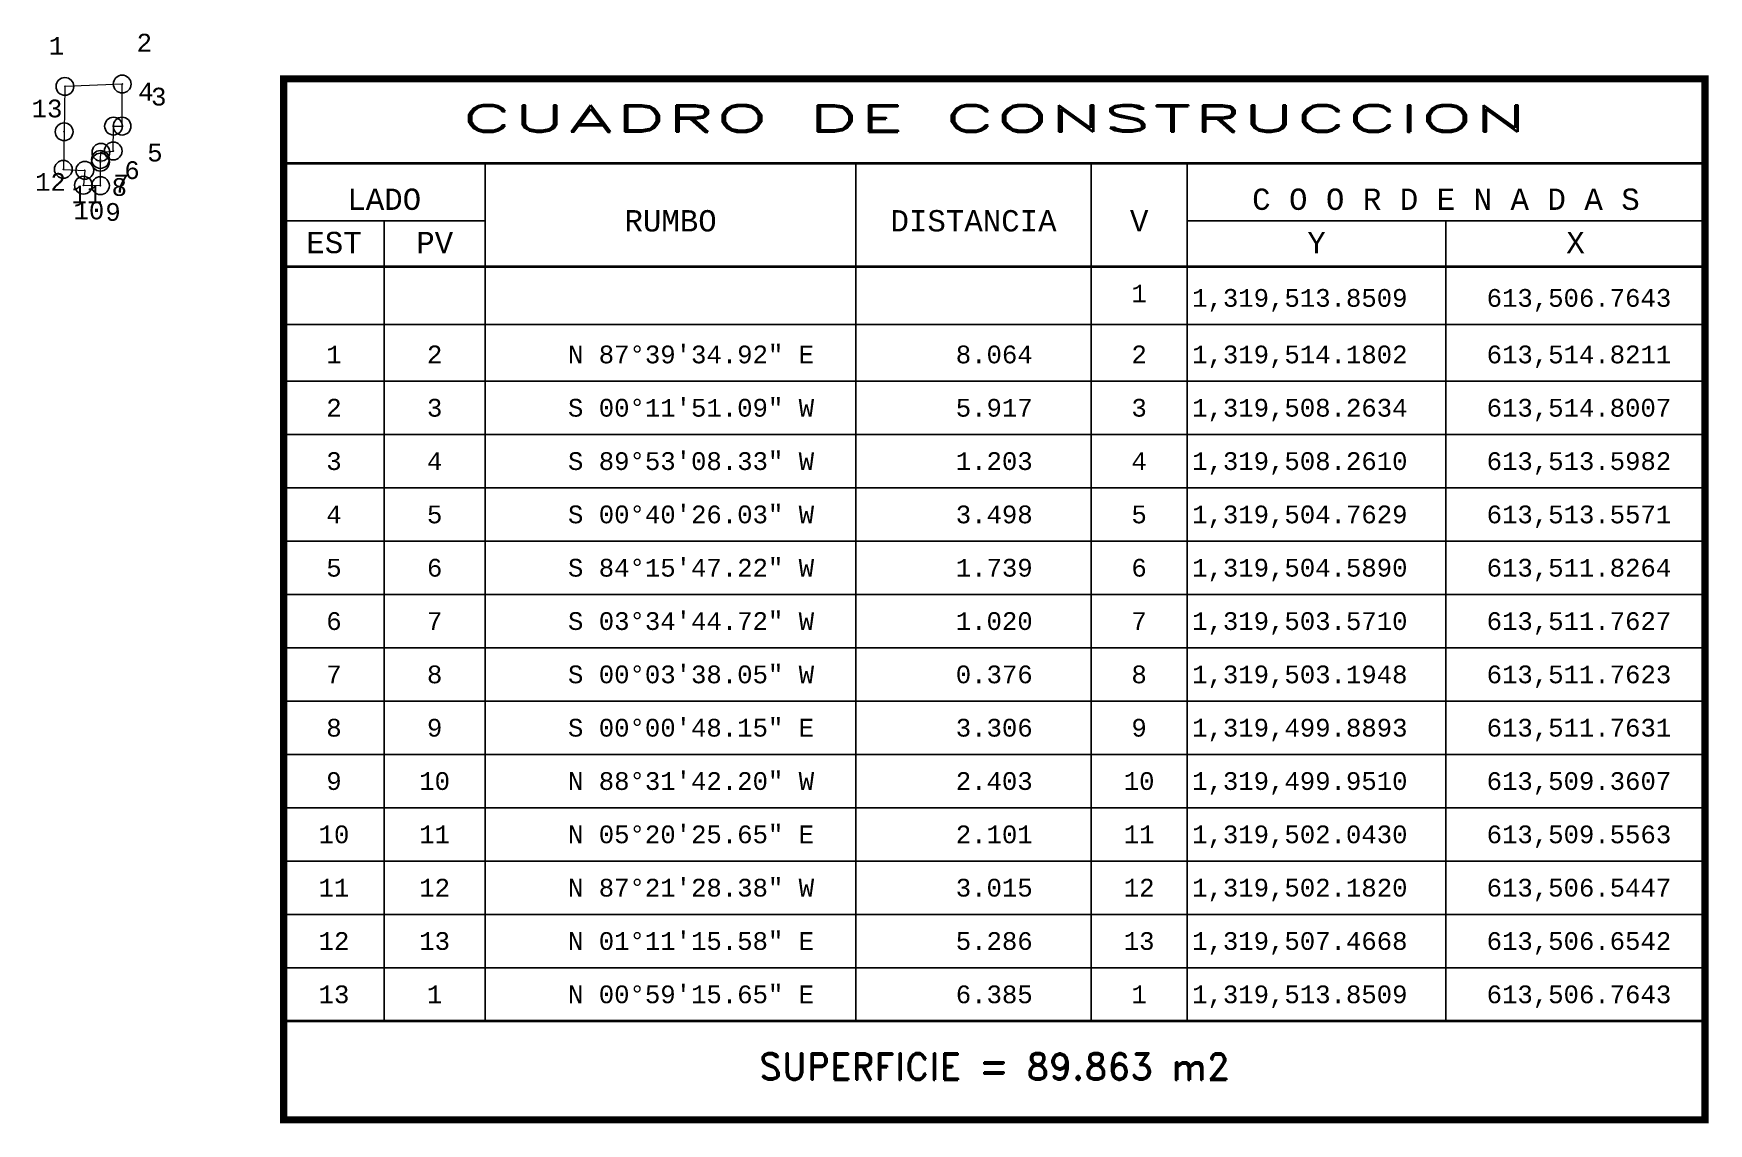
# Model space of a CAD drawing. Header units: millimetres. Extents: x 613502 to 613738, y 1319368 to 1319521.
import ezdxf
from ezdxf.enums import TextEntityAlignment as Align

# ---------------------------------------------------------------- set-up
doc = ezdxf.new("R2010")
doc.units = ezdxf.units.MM
doc.header["$PDMODE"] = 32
doc.header["$PDSIZE"] = 2.5
for name, color, linetype in [('CVL_CUADCON', 1, 'Continuous'), ('CVL_CUADCON_LIN', 8, 'Continuous'), ('CVL_CUADCON_TIT', 1, 'Continuous'), ('CVL_CUADCON_TX', 2, 'Continuous'), ('CVL_PUNTO', 2, 'Continuous'), ('CVL_PUNTO_NUM', 2, 'Continuous')]:
    doc.layers.add(name, color=color, linetype=linetype)
doc.styles.add('HUECA1', font='hueca1.shx')
doc.styles.add('MONOTXT4', font='monotxt4.shx')

msp = doc.modelspace()

# ---------------------------------------------------------------- linework, layer by layer
at = {"layer": 'CVL_CUADCON', "color": 1, "linetype": 'Continuous', "const_width": 1, "flags": 128}
msp.add_lwpolyline([(613537.53, 1319514.9), (613737.47, 1319514.9), (613737.47, 1319368.49), (613537.53, 1319368.49)], close=True, dxfattribs=at)
at = {"layer": 'CVL_CUADCON', "color": 1, "linetype": 'Continuous', "const_width": 0.375, "flags": 128}
for points in [[(613537.53, 1319503.03), (613737.47, 1319503.03)], [(613537.53, 1319488.49), (613737.47, 1319488.49)], [(613537.53, 1319382.4), (613737.47, 1319382.4)]]:
    msp.add_lwpolyline(points, dxfattribs=at)
at = {"layer": 'CVL_CUADCON_LIN', "color": 8, "linetype": 'Continuous'}
for p, q in [((613565.86, 1319503.03), (613565.86, 1319382.4)), ((613618.03, 1319503.03), (613618.03, 1319382.4)), ((613651.14, 1319503.03), (613651.14, 1319382.4)), ((613664.61, 1319503.03), (613664.61, 1319382.4)), ((613537.53, 1319494.96), (613565.86, 1319494.96)), ((613551.68, 1319494.96), (613551.68, 1319382.4)), ((613664.61, 1319494.96), (613737.47, 1319494.96)), ((613701.04, 1319494.96), (613701.04, 1319382.4)), ((613537.53, 1319480.35), (613737.47, 1319480.35)), ((613537.53, 1319472.4), (613737.47, 1319472.4)), ((613537.53, 1319464.9), (613737.47, 1319464.9)), ((613537.53, 1319457.4), (613737.47, 1319457.4)), ((613537.53, 1319449.9), (613737.47, 1319449.9)), ((613537.53, 1319442.4), (613737.47, 1319442.4)), ((613537.53, 1319434.9), (613737.47, 1319434.9)), ((613537.53, 1319427.4), (613737.47, 1319427.4)), ((613537.53, 1319419.9), (613737.47, 1319419.9)), ((613537.53, 1319412.4), (613737.47, 1319412.4)), ((613537.53, 1319404.9), (613737.47, 1319404.9)), ((613537.53, 1319397.4), (613737.47, 1319397.4)), ((613537.53, 1319389.9), (613737.47, 1319389.9)), ((613537.53, 1319382.4), (613737.47, 1319382.4))]:
    msp.add_line(p, q, dxfattribs=at)
at = {"layer": 'CVL_CUADCON_TIT', "color": 6, "lineweight": 0, "ltscale": 0.5, "flags": 128}
msp.add_lwpolyline([(613511.76, 1319499.89), (613511.76, 1319503.19), (613511.76, 1319503.57), (613511.83, 1319504.59), (613513.56, 1319504.76), (613513.6, 1319508.26), (613514.8, 1319508.26), (613514.82, 1319514.18), (613506.76, 1319513.85), (613506.65, 1319507.47), (613506.54, 1319502.18), (613509.56, 1319502.04), (613509.36, 1319499.95), (613511.76, 1319499.89)], dxfattribs=at)
at = {"layer": 'CVL_PUNTO', "color": 2}
for p in [(613506.76, 1319513.85), (613514.82, 1319514.18), (613513.6, 1319508.26), (613514.8, 1319508.26), (613506.65, 1319507.47), (613511.76, 1319503.57), (613511.76, 1319503.19), (613511.83, 1319504.59), (613513.56, 1319504.76), (613506.54, 1319502.18), (613509.56, 1319502.04), (613509.36, 1319499.95), (613511.76, 1319499.89)]:
    msp.add_point(p, dxfattribs=at)

# ---------------------------------------------------------------- texts
at = {"layer": 'CVL_CUADCON_TIT', "color": 1, "style": 'HUECA1', "width": 1.758658}
msp.add_text('CUADRO DE CONSTRUCCION', height=3.75, dxfattribs=at).set_placement((613562.53, 1319507.48), (613712.47, 1319507.48), align=Align.FIT)
at = {"layer": 'CVL_CUADCON_TIT', "color": 1, "style": 'MONOTXT4'}
for s, p in [('LADO', (613551.68, 1319496.48)), ('C O O R D E N A D A S', (613701.03, 1319496.48)), ('EST', (613544.61, 1319490.39)), ('PV', (613558.78, 1319490.39)), ('Y', (613682.83, 1319490.39)), ('X', (613719.26, 1319490.39))]:
    msp.add_text(s, height=3, dxfattribs=at).set_placement(p, align=Align.CENTER)
at = {"layer": 'CVL_CUADCON_TIT', "color": 1}
for s, height, style, p in [('RUMBO', 3, 'MONOTXT4', (613591.96, 1319494.95)), ('DISTANCIA', 3, 'MONOTXT4', (613634.58, 1319494.95)), ('V', 3, 'MONOTXT4', (613657.88, 1319494.95)), ('SUPERFICIE = 89.863 m2', 3.75, 'HUECA1', (613637.5, 1319375.99))]:
    msp.add_text(s, height=height, dxfattribs=dict(at, style=style)).set_placement(p, align=Align.MIDDLE)
at = {"layer": 'CVL_CUADCON_TX', "color": 2, "style": 'MONOTXT4'}
for s, p in [('1', (613657.87, 1319483.47)), ('1', (613544.61, 1319474.9)), ('2', (613558.77, 1319474.9)), ('2', (613657.87, 1319474.9)), ('2', (613544.61, 1319467.4)), ('3', (613558.77, 1319467.4)), ('3', (613657.87, 1319467.4)), ('3', (613544.61, 1319459.9)), ('4', (613558.77, 1319459.9)), ('4', (613657.87, 1319459.9)), ('4', (613544.61, 1319452.4)), ('5', (613558.77, 1319452.4)), ('5', (613657.87, 1319452.4)), ('5', (613544.61, 1319444.9)), ('6', (613558.77, 1319444.9)), ('6', (613657.87, 1319444.9)), ('6', (613544.61, 1319437.4)), ('7', (613558.77, 1319437.4)), ('7', (613657.87, 1319437.4)), ('7', (613544.61, 1319429.9)), ('8', (613558.77, 1319429.9)), ('8', (613657.87, 1319429.9)), ('8', (613544.61, 1319422.4)), ('9', (613558.77, 1319422.4)), ('9', (613657.87, 1319422.4)), ('9', (613544.61, 1319414.9)), ('10', (613558.77, 1319414.9)), ('10', (613657.87, 1319414.9)), ('10', (613544.61, 1319407.4)), ('11', (613558.77, 1319407.4)), ('11', (613657.87, 1319407.4)), ('11', (613544.61, 1319399.9)), ('12', (613558.77, 1319399.9)), ('12', (613657.87, 1319399.9)), ('12', (613544.61, 1319392.4)), ('13', (613558.77, 1319392.4)), ('13', (613657.87, 1319392.4)), ('13', (613544.61, 1319384.9)), ('1', (613558.77, 1319384.9)), ('1', (613657.87, 1319384.9))]:
    msp.add_text(s, height=2.5, dxfattribs=at).set_placement(p, align=Align.CENTER)
for s, p in [('1,319,513.8509', (613665.33, 1319482.85)), ('613,506.7643', (613706.76, 1319482.85)), ('N 87%%d39\'34.92" E', (613577.53, 1319474.9)), ('8.064', (613632.08, 1319474.9)), ('1,319,514.1802', (613665.33, 1319474.9)), ('613,514.8211', (613706.76, 1319474.9)), ('S 00%%d11\'51.09" W', (613577.53, 1319467.4)), ('5.917', (613632.08, 1319467.4)), ('1,319,508.2634', (613665.33, 1319467.4)), ('613,514.8007', (613706.76, 1319467.4)), ('S 89%%d53\'08.33" W', (613577.53, 1319459.9)), ('1.203', (613632.08, 1319459.9)), ('1,319,508.2610', (613665.33, 1319459.9)), ('613,513.5982', (613706.76, 1319459.9)), ('S 00%%d40\'26.03" W', (613577.53, 1319452.4)), ('3.498', (613632.08, 1319452.4)), ('1,319,504.7629', (613665.33, 1319452.4)), ('613,513.5571', (613706.76, 1319452.4)), ('S 84%%d15\'47.22" W', (613577.53, 1319444.9)), ('1.739', (613632.08, 1319444.9)), ('1,319,504.5890', (613665.33, 1319444.9)), ('613,511.8264', (613706.76, 1319444.9)), ('S 03%%d34\'44.72" W', (613577.53, 1319437.4)), ('1.020', (613632.08, 1319437.4)), ('1,319,503.5710', (613665.33, 1319437.4)), ('613,511.7627', (613706.76, 1319437.4)), ('S 00%%d03\'38.05" W', (613577.53, 1319429.9)), ('0.376', (613632.08, 1319429.9)), ('1,319,503.1948', (613665.33, 1319429.9)), ('613,511.7623', (613706.76, 1319429.9)), ('S 00%%d00\'48.15" E', (613577.53, 1319422.4)), ('3.306', (613632.08, 1319422.4)), ('1,319,499.8893', (613665.33, 1319422.4)), ('613,511.7631', (613706.76, 1319422.4)), ('N 88%%d31\'42.20" W', (613577.53, 1319414.9)), ('2.403', (613632.08, 1319414.9)), ('1,319,499.9510', (613665.33, 1319414.9)), ('613,509.3607', (613706.76, 1319414.9)), ('N 05%%d20\'25.65" E', (613577.53, 1319407.4)), ('2.101', (613632.08, 1319407.4)), ('1,319,502.0430', (613665.33, 1319407.4)), ('613,509.5563', (613706.76, 1319407.4)), ('N 87%%d21\'28.38" W', (613577.53, 1319399.9)), ('3.015', (613632.08, 1319399.9)), ('1,319,502.1820', (613665.33, 1319399.9)), ('613,506.5447', (613706.76, 1319399.9)), ('N 01%%d11\'15.58" E', (613577.53, 1319392.4)), ('5.286', (613632.08, 1319392.4)), ('1,319,507.4668', (613665.33, 1319392.4)), ('613,506.6542', (613706.76, 1319392.4)), ('N 00%%d59\'15.65" E', (613577.53, 1319384.9)), ('6.385', (613632.08, 1319384.9)), ('1,319,513.8509', (613665.33, 1319384.9)), ('613,506.7643', (613706.76, 1319384.9))]:
    msp.add_text(s, height=2.5, dxfattribs=at).set_placement(p)
at = {"layer": 'CVL_PUNTO_NUM', "color": 2, "style": 'MONOTXT4'}
for s, p in [('1', (613504.5, 1319518.31)), ('2', (613516.85, 1319518.75)), ('4', (613517.07, 1319511.86)), ('13', (613502.08, 1319509.49)), ('3', (613518.88, 1319511.16)), ('5', (613518.34, 1319503.29)), ('6', (613515.12, 1319500.82)), ('12', (613502.56, 1319499.16)), ('11', (613507.67, 1319497.41)), ('8', (613513.33, 1319498.45)), ('7', (613513.59, 1319498.92)), ('10', (613507.97, 1319495.15)), ('9', (613512.45, 1319494.94))]:
    msp.add_text(s, height=2.5, dxfattribs=at).set_placement(p)

doc.saveas('drawing.dxf')
